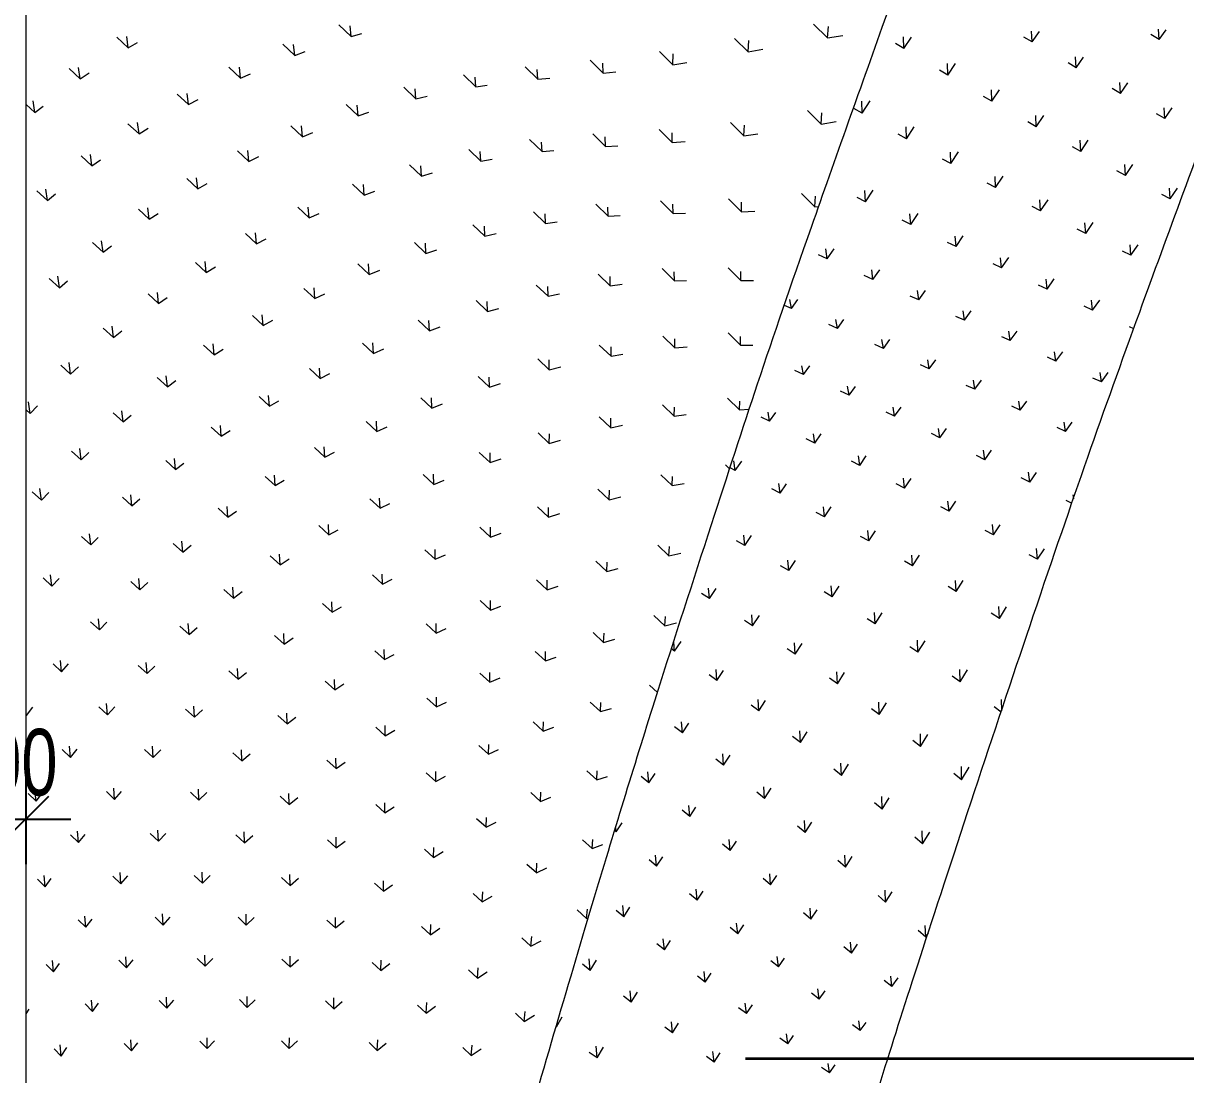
# Model space of a CAD drawing. Header units: millimetres. Extents: x 12827 to 178996, y -27589 to 73652.
# Drawn here: x 92628 to 97792, y 14937 to 19609 of the extents above; entities that cross this region are included whole.
import ezdxf

# ---------------------------------------------------------------- set-up
doc = ezdxf.new("R2010")
doc.units = ezdxf.units.MM
for name, color, linetype, lineweight in [('A-ANNO-DIMS', 211, 'Continuous', 5), ('A-DETL-WIDE', 214, 'Continuous', 35), ('A-FLOR', 192, 'Continuous', 9), ('A-FLOR-PATT', 8, 'Continuous', 9), ('A-WALL', 113, 'Continuous', 20)]:
    doc.layers.add(name, color=color, linetype=linetype, lineweight=lineweight)
doc.styles.add('Arial_2', font='arial.ttf', dxfattribs={"width": 0.7, "height": 295.05988})
doc.dimstyles.new('Linear_-_1_5mm_Arial', dxfattribs={"dimscale": 304.8, "dimtxt": 300, "dimasz": 0.656168, "dimexe": 0.656168, "dimexo": 0.0625, "dimgap": 0.328084, "dimtad": 1, "dimdec": 0, "dimzin": 0, "dimdsep": 46, "dimtxsty": 'Arial_2', "dimblk1": 'OBLIQUE', "dimblk2": 'OBLIQUE', "dimsah": 1, "dimcen": 0.09, "dimadec": 0, "dimazin": 0, "dimtfac": 1, "dimtdec": 4, "dimtix": 1, "dimtmove": 0, "dimatfit": 3, "dimfxl": 0.656168, "dimfxlon": 1, "dimtvp": 1, "dimtolj": 1, "dimtzin": 0, "dimarcsym": 2})

# ---------------------------------------------------------------- blocks, each defined once
blk = doc.blocks.new('FP_240-Copy of 1_F')
at = {"layer": 'A-FLOR-PATT'}
for p, q in [((94084.1, 19550.2), (94030, 19602.3)), ((94084.1, 19550.2), (94079.6, 19596.9)), ((96200.7, 19543.5), (96138.2, 19604.1)), ((96200.7, 19543.5), (96204.2, 19594.1)), ((93093.8, 19499.3), (93043.5, 19546.7)), ((93093.8, 19499.3), (93087.2, 19550.3)), ((93093.8, 19499.3), (93135, 19523.8)), ((94084.1, 19550.2), (94132.1, 19563.8)), ((95847.9, 19481.2), (95787.1, 19541.2)), ((95847.9, 19481.2), (95850.6, 19532)), ((96200.7, 19543.5), (96268.5, 19554.3)), ((93833.8, 19466.2), (93780.9, 19516.5)), ((93833.8, 19466.2), (93829, 19514.2)), ((93833.8, 19466.2), (93880, 19483.4)), ((95513.9, 19424.7), (95454.8, 19483.9)), ((95513.9, 19424.7), (95515, 19473.2)), ((95847.9, 19481.2), (95912.8, 19493)), ((95203.6, 19387.1), (95145.9, 19445)), ((95203.6, 19387.1), (95202.5, 19432.1)), ((95513.9, 19424.7), (95574.8, 19434)), ((92880.8, 19361.5), (92831.8, 19407.4)), ((92880.8, 19361.5), (92873.7, 19413)), ((92880.8, 19361.5), (92919.9, 19388.2)), ((93592.9, 19364.3), (93541.3, 19413.1)), ((93592.9, 19364.3), (93587.7, 19413.4)), ((93592.9, 19364.3), (93637.3, 19384.7)), ((94638, 19325.7), (94582.8, 19379.7)), ((94638, 19325.7), (94634.8, 19369.5)), ((94913.6, 19359.9), (94857.2, 19415.8)), ((94913.6, 19359.9), (94911.1, 19403.3)), ((94913.6, 19359.9), (94966.7, 19365)), ((95203.6, 19387.1), (95260, 19392.8)), ((94372.4, 19272.7), (94318.4, 19324.7)), ((94372.4, 19272.7), (94368.8, 19318)), ((94638, 19325.7), (94688.8, 19333.3)), ((92678.9, 19211.7), (92671.2, 19263.8)), ((93362.1, 19247.2), (93311.8, 19294.4)), ((93362.1, 19247.2), (93356.4, 19297.1)), ((93362.1, 19247.2), (93404.6, 19270.2)), ((94372.4, 19272.7), (94421.6, 19284.4)), ((92678.9, 19211.7), (92640.1, 19247.9)), ((92678.9, 19211.7), (92715.9, 19240.7)), ((94115.5, 19198), (94062.7, 19248.2)), ((94115.5, 19198), (94111.6, 19244.7)), ((94115.5, 19198), (94163, 19213.5)), ((96171.7, 19160.9), (96111, 19220.9)), ((96171.7, 19160.9), (96175.7, 19211.3)), ((93142, 19116.9), (93093.1, 19162.7)), ((93142, 19116.9), (93135.8, 19167.4)), ((95828.9, 19108.8), (95769.9, 19168)), ((96171.7, 19160.9), (96238.3, 19172.1)), ((93142, 19116.9), (93182.4, 19142.2)), ((93867.8, 19104.7), (93816.3, 19153.3)), ((93867.8, 19104.7), (93863.6, 19152.6)), ((93867.8, 19104.7), (93913.5, 19123.4)), ((95214.3, 19061.6), (95157.9, 19117.5)), ((95510.9, 19078.9), (95453.3, 19136.6)), ((95510.9, 19078.9), (95510.8, 19122.7)), ((95828.9, 19108.8), (95831.1, 19156.6)), ((95828.9, 19108.8), (95891.4, 19117.1)), ((94932.4, 19038.4), (94877.2, 19092.2)), ((94932.4, 19038.4), (94930, 19080.6)), ((95214.3, 19061.6), (95212.7, 19103.6)), ((95214.3, 19061.6), (95268.6, 19064.8)), ((95510.9, 19078.9), (95568.7, 19082.9)), ((92933.1, 18974.7), (92885.4, 19019.1)), ((92933.1, 18974.7), (92926.3, 19025.8)), ((93630, 18995.4), (93579.8, 19042.6)), ((93630, 18995.4), (93625.3, 19044.2)), ((93630, 18995.4), (93673.8, 19017)), ((94660.4, 18995.6), (94606.5, 19047.5)), ((94660.4, 18995.6), (94657.7, 19039.5)), ((94660.4, 18995.6), (94710.8, 19005.4)), ((94932.4, 19038.4), (94984.4, 19043.9)), ((92933.1, 18974.7), (92971.4, 19002.2)), ((94396.9, 18930.2), (94344.2, 18980.4)), ((94396.9, 18930.2), (94393.9, 18975.7)), ((93402.8, 18872.7), (93354, 18918.4)), ((93402.8, 18872.7), (93397.6, 18922.1)), ((94396.9, 18930.2), (94445.7, 18944)), ((92735.2, 18820.8), (92688.8, 18863.7)), ((92735.2, 18820.8), (92727.9, 18872.4)), ((92735.2, 18820.8), (92771.5, 18850.6)), ((93402.8, 18872.7), (93444.6, 18896.6)), ((94142.4, 18845.4), (94090.9, 18893.9)), ((94142.4, 18845.4), (94139.1, 18892.1)), ((94142.4, 18845.4), (94189.4, 18862.6)), ((96143.5, 18793.2), (96084.6, 18852.3)), ((95226.5, 18751.5), (95171.3, 18805.3)), ((95514.6, 18763.9), (95458.3, 18819.7)), ((95514.6, 18763.9), (95513.9, 18804.4)), ((95817.9, 18771.1), (95760.4, 18828.7)), ((95817.9, 18771.1), (95818.8, 18813.6)), ((96143.5, 18793.2), (96146.9, 18840.1)), ((93186.9, 18738.1), (93139.3, 18782.4)), ((93186.9, 18738.1), (93181.1, 18788.1)), ((93186.9, 18738.1), (93226.5, 18764.2)), ((93897.6, 18744), (93847.4, 18791.1)), ((93897.6, 18744), (93893.9, 18791.7)), ((93897.6, 18744), (93942.7, 18764.1)), ((94948.1, 18719), (94894.2, 18770.8)), ((94948.1, 18719), (94946.3, 18761.5)), ((95226.5, 18751.5), (95224.9, 18792.2)), ((95226.5, 18751.5), (95279.6, 18755)), ((95514.6, 18763.9), (95570.1, 18765.1)), ((95817.9, 18771.1), (95877, 18773.4)), ((96143.5, 18793.2), (96161, 18795.1)), ((94678, 18662.8), (94625.3, 18712.9)), ((94678, 18662.8), (94676, 18707.1)), ((94948.1, 18719), (94999.7, 18727)), ((92982.2, 18592.1), (92975.9, 18642.5)), ((93663.4, 18628.8), (93614.5, 18674.5)), ((93663.4, 18628.8), (93659.1, 18677.2)), ((93663.4, 18628.8), (93706.4, 18651.3)), ((94678, 18662.8), (94728, 18675)), ((92982.2, 18592.1), (92935.9, 18634.9)), ((92982.2, 18592.1), (93019.8, 18620.3)), ((94416.7, 18586.4), (94365.3, 18635)), ((94416.7, 18586.4), (94414.3, 18632.1)), ((94416.7, 18586.4), (94465, 18602.2)), ((93440.4, 18501.8), (93392.9, 18546.1)), ((93440.4, 18501.8), (93435.6, 18550.7)), ((94164.8, 18492.9), (94114.7, 18539.9)), ((94164.8, 18492.9), (94162.1, 18539.6)), ((93440.4, 18501.8), (93481.4, 18526.5)), ((94164.8, 18492.9), (94211.3, 18511.6)), ((95235.5, 18442.8), (95181.7, 18494.5)), ((95520.2, 18465.2), (95465.2, 18518.8)), ((95520.2, 18465.2), (95519.6, 18504.4)), ((95814.7, 18466.7), (95758.4, 18522.4)), ((95814.7, 18466.7), (95814.8, 18505.7)), ((92788.3, 18433.8), (92743.2, 18475.1)), ((92788.3, 18433.8), (92781.4, 18484.9)), ((92788.3, 18433.8), (92823.8, 18464.4)), ((94958.8, 18395.9), (94906.2, 18445.9)), ((94958.8, 18395.9), (94957.7, 18438.9)), ((95235.5, 18442.8), (95234.6, 18484)), ((95235.5, 18442.8), (95288.3, 18449)), ((95520.2, 18465.2), (95574.6, 18466.6)), ((95814.7, 18466.7), (95871.4, 18465.9)), ((93229, 18363.7), (93182.7, 18406.5)), ((93229, 18363.7), (93223.6, 18413.1)), ((93229, 18363.7), (93267.8, 18390.5)), ((93923.5, 18385.3), (93874.8, 18430.9)), ((93923.5, 18385.3), (93920.3, 18432.7)), ((93923.5, 18385.3), (93967.9, 18406.4)), ((94958.8, 18395.9), (95010, 18406.4)), ((94690.6, 18327.9), (94639.3, 18376.4)), ((94690.6, 18327.9), (94689.2, 18372.4)), ((94690.6, 18327.9), (94740.2, 18342.1)), ((93693.6, 18265.9), (93646.2, 18310.1)), ((93693.6, 18265.9), (93689.8, 18313.7)), ((93693.6, 18265.9), (93735.8, 18289.1)), ((94431.7, 18242.2), (94381.7, 18289.2)), ((94431.7, 18242.2), (94430, 18287.8)), ((93028.4, 18213.4), (92983.4, 18254.7)), ((93028.4, 18213.4), (93022.4, 18263.4)), ((93028.4, 18213.4), (93065.2, 18242.6)), ((94431.7, 18242.2), (94479.5, 18259.5)), ((95813.7, 18179.3), (95758.7, 18232.9)), ((93475.4, 18135.7), (93429.2, 18178.4)), ((93475.4, 18135.7), (93470.9, 18184)), ((94183.4, 18142.1), (94134.7, 18187.7)), ((94183.4, 18142.1), (94181.1, 18188.5)), ((95239.2, 18129.4), (95186.7, 18179.3)), ((95522.6, 18167.1), (95468.8, 18218.8)), ((95522.6, 18167.1), (95522.6, 18207)), ((95813.7, 18179.3), (95813.9, 18217.1)), ((95813.7, 18179.3), (95869.2, 18178.8)), ((93475.4, 18135.7), (93515.4, 18161)), ((94183.4, 18142.1), (94229.1, 18161.8)), ((95239.2, 18129.4), (95239.1, 18171.2)), ((95239.2, 18129.4), (95291.7, 18138.2)), ((95522.6, 18167.1), (95576.6, 18171.4)), ((92838.2, 18050.4), (92794.4, 18090.2)), ((92838.2, 18050.4), (92831.7, 18101)), ((92838.2, 18050.4), (92873, 18081.9)), ((93946.5, 18030.4), (93899.1, 18074.5)), ((93946.5, 18030.4), (93943.6, 18077.1)), ((94964.2, 18069.8), (94912.9, 18118.2)), ((94964.2, 18069.8), (94963.8, 18113.2)), ((94964.2, 18069.8), (95015.1, 18082.5)), ((93268.2, 17993.4), (93223.2, 18034.7)), ((93268.2, 17993.4), (93263.1, 18042.3)), ((93946.5, 18030.4), (93990, 18052.1)), ((94698.3, 17991.9), (94648.3, 18038.8)), ((94698.3, 17991.9), (94697.5, 18036.4)), ((93268.2, 17993.4), (93306.2, 18021.1)), ((94698.3, 17991.9), (94747.4, 18007.7)), ((92658.3, 17875.2), (92651.4, 17926.4)), ((93721.5, 17908.1), (93675.4, 17950.8)), ((93721.5, 17908.1), (93717.9, 17955.3)), ((93721.5, 17908.1), (93762.8, 17931.9)), ((94442.9, 17899.3), (94394.2, 17944.8)), ((94442.9, 17899.3), (94441.6, 17944.6)), ((95809.4, 17891.9), (95755.6, 17943.4)), ((95809.4, 17891.9), (95810.3, 17930.4)), ((92658.3, 17875.2), (92640.1, 17891.7)), ((92658.3, 17875.2), (92691.2, 17908.9)), ((93071.3, 17838), (93027.6, 17877.8)), ((93071.3, 17838), (93065.8, 17887.7)), ((93071.3, 17838), (93107.4, 17868.2)), ((94442.9, 17899.3), (94489.9, 17917.6)), ((95519.4, 17863.3), (95466.9, 17913.1)), ((95519.4, 17863.3), (95520.1, 17903.8)), ((95519.4, 17863.3), (95573.1, 17870.5)), ((95809.4, 17891.9), (95852.2, 17893.9)), ((93507.6, 17773.8), (93503.5, 17821.6)), ((94199, 17795.2), (94151.7, 17839.3)), ((94199, 17795.2), (94197.1, 17840.9)), ((94199, 17795.2), (94243.8, 17815.5)), ((95237.5, 17812), (95186.3, 17860.3)), ((95237.5, 17812), (95238, 17854.3)), ((95237.5, 17812), (95289.7, 17823.2)), ((93507.6, 17773.8), (93462.8, 17815)), ((93507.6, 17773.8), (93546.9, 17800)), ((94964.5, 17741.9), (94914.7, 17788.7)), ((94964.5, 17741.9), (94964.8, 17785.4)), ((92884.7, 17669.8), (92878.7, 17720.1)), ((93967.3, 17680.9), (93921.2, 17723.5)), ((93967.3, 17680.9), (93964.7, 17726.9)), ((94964.5, 17741.9), (95015, 17756.3)), ((92884.7, 17669.8), (92842.2, 17708.3)), ((92884.7, 17669.8), (92918.9, 17702.2)), ((93304.1, 17626.1), (93260.5, 17665.8)), ((93304.1, 17626.1), (93299.6, 17674.7)), ((93967.3, 17680.9), (94009.8, 17703.2)), ((94702, 17656.9), (94653.5, 17702.3)), ((94702, 17656.9), (94701.7, 17701.1)), ((94702, 17656.9), (94750.4, 17673.8)), ((93304.1, 17626.1), (93341.5, 17654.8)), ((95765.6, 17629.5), (95746.7, 17647.4)), ((93746.8, 17554.6), (93702, 17595.7)), ((93746.8, 17554.6), (93743.6, 17601.3)), ((93746.8, 17554.6), (93787.3, 17579.3)), ((94451.2, 17560.4), (94404, 17604.4)), ((94451.2, 17560.4), (94450.3, 17605)), ((94451.2, 17560.4), (94497.3, 17579.2)), ((95510.4, 17554.7), (95459.3, 17602.9)), ((95510.4, 17554.7), (95511.9, 17595.8)), ((95510.4, 17554.7), (95563.9, 17564.3)), ((92708.6, 17490.4), (92667.5, 17527.8)), ((92708.6, 17490.4), (92702.1, 17541.3)), ((92708.6, 17490.4), (92740.8, 17524.8)), ((93110.7, 17464.6), (93105.7, 17514.1)), ((95230.4, 17492.3), (95180.6, 17539.1)), ((95230.4, 17492.3), (95231.6, 17534.7)), ((93110.7, 17464.6), (93068.3, 17503.1)), ((93110.7, 17464.6), (93146.2, 17495.9)), ((93536.6, 17414.4), (93493.1, 17454.1)), ((93536.6, 17414.4), (93533, 17462)), ((94212.8, 17454.1), (94166.8, 17496.6)), ((94212.8, 17454.1), (94211, 17499)), ((94212.8, 17454.1), (94256.6, 17474.8)), ((94960.9, 17414.8), (94912.4, 17460.2)), ((94960.9, 17414.8), (94961.5, 17458)), ((95230.4, 17492.3), (95282.2, 17505.3)), ((93536.6, 17414.4), (93575.3, 17441.8)), ((94960.9, 17414.8), (95010.6, 17430.3)), ((93985.6, 17335.8), (93940.9, 17376.8)), ((93985.6, 17335.8), (93983.4, 17381.4)), ((93985.6, 17335.8), (94027.4, 17359)), ((94703.1, 17326), (94655.9, 17369.9)), ((94703.1, 17326), (94703.1, 17369.5)), ((92927.5, 17291), (92886.5, 17328.4)), ((92927.5, 17291), (92922.1, 17341.2)), ((92927.5, 17291), (92961.1, 17324.4)), ((93336.4, 17259.8), (93332.3, 17308.4)), ((94703.1, 17326), (94750.5, 17343.4)), ((93336.4, 17259.8), (93294.1, 17298.2)), ((93336.4, 17259.8), (93373.2, 17289.9)), ((93768.8, 17203.1), (93766.1, 17249.7)), ((94457.9, 17227.6), (94412, 17270)), ((94457.9, 17227.6), (94457.1, 17271.4)), ((95496, 17243), (95446.2, 17289.7)), ((95496, 17243), (95498.2, 17284.4)), ((95496, 17243), (95549.1, 17254.6)), ((93768.8, 17203.1), (93725.3, 17242.7)), ((93768.8, 17203.1), (93808.7, 17229.2)), ((94457.9, 17227.6), (94503, 17246.9)), ((95219.4, 17173.1), (95170.9, 17218.4)), ((95219.4, 17173.1), (95221, 17215.2)), ((92755.3, 17107.8), (92715.6, 17144.3)), ((92755.3, 17107.8), (92749.3, 17158.4)), ((94224.2, 17117.3), (94179.5, 17158.2)), ((94224.2, 17117.3), (94222.8, 17161.8)), ((95219.4, 17173.1), (95270.4, 17187.2)), ((92755.3, 17107.8), (92786.7, 17142.8)), ((93146.2, 17092), (93105.2, 17129.3)), ((93146.2, 17092), (93141.7, 17141.4)), ((93146.2, 17092), (93181, 17124.3)), ((93561.7, 17055.3), (93519.5, 17093.6)), ((93561.7, 17055.3), (93558.7, 17103)), ((94224.2, 17117.3), (94267.2, 17139)), ((94954.7, 17091.9), (94907.6, 17135.8)), ((94954.7, 17091.9), (94955.6, 17134.3)), ((94954.7, 17091.9), (95003.4, 17107.8)), ((93561.7, 17055.3), (93599.8, 17084.2)), ((94702.7, 17001.5), (94656.9, 17043.9)), ((94702.7, 17001.5), (94702.9, 17044.2)), ((94000.7, 16992.2), (93957.2, 17031.7)), ((94000.7, 16992.2), (93998.9, 17037.8)), ((94000.7, 16992.2), (94041.9, 17016.9)), ((94702.7, 17001.5), (94749.1, 17019.3)), ((92966.7, 16913.6), (92927.1, 16950)), ((92966.7, 16913.6), (92961.7, 16963.6)), ((92966.7, 16913.6), (92999.5, 16947.7)), ((93364.5, 16893.1), (93361, 16941.8)), ((94462.4, 16899.2), (94417.7, 16940)), ((94462.4, 16899.2), (94462, 16942.6)), ((95477.5, 16931.7), (95429.2, 16977)), ((95477.5, 16931.7), (95480.2, 16972.8)), ((95477.5, 16931.7), (95529.9, 16944.4)), ((93364.5, 16893.1), (93323.6, 16930.4)), ((93364.5, 16893.1), (93400.7, 16924.5)), ((93786.8, 16851), (93744.6, 16889.3)), ((93786.8, 16851), (93784.7, 16897.9)), ((94462.4, 16899.2), (94506.6, 16919.4)), ((95205.9, 16858.2), (95158.8, 16902)), ((95205.9, 16858.2), (95207.8, 16899.6)), ((93786.8, 16851), (93826.2, 16878.7)), ((95205.9, 16858.2), (95255.9, 16872.7)), ((94232.2, 16781.6), (94188.9, 16821.1)), ((94232.2, 16781.6), (94231.4, 16826.2)), ((94232.2, 16781.6), (94274.7, 16804.9)), ((94947.3, 16775.8), (94901.4, 16818.1)), ((94947.3, 16775.8), (94948.3, 16817.4)), ((94947.3, 16775.8), (94994.8, 16792.1)), ((92798.4, 16727), (92760.2, 16762.6)), ((92798.4, 16727), (92792.9, 16777.4)), ((92798.4, 16727), (92829.1, 16762.5)), ((93177.7, 16719.5), (93138.1, 16755.9)), ((93177.7, 16719.5), (93173.7, 16768.9)), ((93177.7, 16719.5), (93211.9, 16752.8)), ((93582.4, 16694.5), (93541.6, 16731.8)), ((93582.4, 16694.5), (93579.9, 16742.5)), ((93582.4, 16694.5), (93620, 16724.9)), ((94011.5, 16647.1), (93969.4, 16685.3)), ((94011.5, 16647.1), (94010.3, 16693)), ((94700.3, 16681.4), (94655.7, 16722.2)), ((94700.3, 16681.4), (94700.8, 16723.8)), ((94700.3, 16681.4), (94745.8, 16700.2)), ((94011.5, 16647.1), (94052.2, 16673.6)), ((95444.8, 16636.1), (95409.8, 16668.6)), ((93002, 16536.9), (92997.5, 16586.8)), ((94463.5, 16571.4), (94420.1, 16610.7)), ((94463.5, 16571.4), (94463.6, 16614.9)), ((94463.5, 16571.4), (94507.2, 16593.3)), ((95191.5, 16550.5), (95145.7, 16592.7)), ((95191.5, 16550.5), (95193.5, 16591)), ((92641.7, 16534), (92640.2, 16547.2)), ((92641.7, 16534), (92640.2, 16535.5)), ((92641.7, 16534), (92670.2, 16570.6)), ((93002, 16536.9), (92963.8, 16572.6)), ((93002, 16536.9), (93034.1, 16571.8)), ((93388.3, 16525.7), (93348.9, 16562)), ((93388.3, 16525.7), (93385.4, 16574.4)), ((93388.3, 16525.7), (93423.9, 16558.1)), ((93800, 16496.2), (93759.2, 16533.4)), ((93800, 16496.2), (93798.5, 16543.4)), ((93800, 16496.2), (93838.9, 16525.6)), ((95191.5, 16550.5), (95240.3, 16565.2)), ((94235.8, 16443.4), (94193.8, 16481.6)), ((94235.8, 16443.4), (94235.7, 16488.5)), ((94937.9, 16464), (94893.3, 16504.8)), ((94937.9, 16464), (94939.3, 16505.3)), ((94937.9, 16464), (94984.6, 16481.4)), ((94235.8, 16443.4), (94277.9, 16468.8)), ((92837.8, 16347.4), (92801.1, 16382.4)), ((92837.8, 16347.4), (92832.8, 16397.7)), ((92837.8, 16347.4), (92867.7, 16383.4)), ((93205.2, 16347.1), (93167.1, 16382.7)), ((93205.2, 16347.1), (93201.8, 16396.5)), ((93205.2, 16347.1), (93238.7, 16381.2)), ((93598.7, 16332), (93596.8, 16380.2)), ((94694.4, 16361.4), (94651.1, 16400.8)), ((94694.4, 16361.4), (94695.4, 16404)), ((94694.4, 16361.4), (94739.3, 16382)), ((93598.7, 16332), (93559.2, 16368.3)), ((93598.7, 16332), (93635.6, 16363.7)), ((94017.3, 16298.1), (93976.6, 16335.2)), ((94017.3, 16298.1), (94016.8, 16344.6)), ((94017.3, 16298.1), (94057.5, 16326.5)), ((94459.9, 16240.1), (94417.9, 16278.2)), ((94459.9, 16240.1), (94460.7, 16284.3)), ((95175.1, 16247), (95130.7, 16287.7)), ((95175.1, 16247), (95177.5, 16287.2)), ((94459.9, 16240.1), (94503.2, 16264.3)), ((95175.1, 16247), (95223.1, 16262.9)), ((92685.4, 16152.5), (92650.1, 16186.9)), ((92685.4, 16152.5), (92679.8, 16203)), ((92685.4, 16152.5), (92713.1, 16189.4)), ((93033.5, 16160.9), (92996.9, 16195.9)), ((93033.5, 16160.9), (93029.6, 16210.8)), ((93033.5, 16160.9), (93064.8, 16196.3)), ((93408.1, 16157.4), (93370.1, 16192.9)), ((93408.1, 16157.4), (93405.7, 16206.3)), ((93408.1, 16157.4), (93443, 16190.8)), ((93808.6, 16138.6), (93769.3, 16174.9)), ((93808.6, 16138.6), (93807.7, 16186.2)), ((93808.6, 16138.6), (93846.9, 16169.4)), ((94925, 16151.9), (94881.8, 16191.1)), ((94925, 16151.9), (94926.9, 16193.5)), ((94925, 16151.9), (94971.2, 16171.1)), ((94234.2, 16100.3), (94193.6, 16137.3)), ((94234.2, 16100.3), (94234.7, 16146)), ((94234.2, 16100.3), (94275.8, 16127.7)), ((94683.6, 16037), (94641.7, 16075.1)), ((94683.6, 16037), (94685.4, 16080.4)), ((94683.6, 16037), (94728.2, 16060.1)), ((92873.6, 15969), (92869, 16019.1)), ((93228.9, 15974.6), (93192.3, 16009.5)), ((93228.9, 15974.6), (93226, 16024)), ((93228.9, 15974.6), (93261.6, 16009.4)), ((93610.6, 15967.9), (93609.3, 16016.2)), ((92873.6, 15969), (92838.3, 16003.4)), ((92873.6, 15969), (92902.7, 16005.4)), ((93610.6, 15967.9), (93572.7, 16003.4)), ((93610.6, 15967.9), (93646.9, 16000.6)), ((94018.2, 15945.4), (93979, 15981.6)), ((94018.2, 15945.4), (94018.4, 15992.3)), ((94018.2, 15945.4), (94057.9, 15975.4)), ((95155.3, 15942.6), (95112.1, 15981.8)), ((95155.3, 15942.6), (95158.2, 15983.2)), ((95155.3, 15942.6), (95202.7, 15960.6)), ((94450.8, 15902.7), (94410.2, 15939.7)), ((94450.8, 15902.7), (94452.3, 15947.7)), ((94450.8, 15902.7), (94493.7, 15929.2)), ((94907, 15834.2), (94865.1, 15872.2)), ((94907, 15834.2), (94909.7, 15876.8)), ((94907, 15834.2), (94952.9, 15856.2)), ((92725.5, 15772.5), (92691.6, 15806.2)), ((92725.5, 15772.5), (92720.3, 15822.7)), ((92725.5, 15772.5), (92752.3, 15809.7)), ((93061.4, 15785.7), (93026.2, 15820.1)), ((93061.4, 15785.7), (93057.9, 15835.4)), ((93061.4, 15785.7), (93091.9, 15821.5)), ((93423.9, 15788.4), (93387.4, 15823.3)), ((93423.9, 15788.4), (93422, 15837.4)), ((93423.9, 15788.4), (93458, 15822.6)), ((93812.8, 15778.5), (93774.9, 15814)), ((93812.8, 15778.5), (93812.5, 15826.4)), ((93812.8, 15778.5), (93850.5, 15810.6)), ((94227.5, 15752.3), (94188.3, 15788.5)), ((94227.5, 15752.3), (94228.7, 15798.7)), ((94227.5, 15752.3), (94268.6, 15781.6)), ((94667, 15705.3), (94626.5, 15742.3)), ((94667, 15705.3), (94669.5, 15749.7)), ((94667, 15705.3), (94711.3, 15730.9)), ((93248.9, 15602.6), (93246.4, 15651.8)), ((93618.5, 15602.4), (93617.7, 15650.9)), ((95130, 15631.7), (95088.2, 15669.7)), ((95130, 15631.7), (95133.7, 15673.5)), ((92905.9, 15592.4), (92872.1, 15626.2)), ((92905.9, 15592.4), (92901.8, 15642.2)), ((92905.9, 15592.4), (92934.2, 15629)), ((93248.9, 15602.6), (93213.8, 15636.9)), ((93248.9, 15602.6), (93280.8, 15637.8)), ((93618.5, 15602.4), (93582.1, 15637.3)), ((93618.5, 15602.4), (93654.1, 15636)), ((94014.6, 15589.4), (93976.8, 15624.8)), ((94014.6, 15589.4), (94015.3, 15636.7)), ((94014.6, 15589.4), (94053.7, 15620.8)), ((94436.4, 15559.5), (94397.3, 15595.7)), ((94436.4, 15559.5), (94438.6, 15605.3)), ((95130, 15631.7), (95138, 15635.3)), ((94436.4, 15559.5), (94478.9, 15588)), ((94882.9, 15508.2), (94842.5, 15545.1)), ((94882.9, 15508.2), (94886.4, 15551.9)), ((94882.9, 15508.2), (94928.6, 15532.8)), ((92762.2, 15394.7), (92757.5, 15444.6)), ((93086, 15412.6), (93052.3, 15446.3)), ((93086, 15412.6), (93082.9, 15461.9)), ((93086, 15412.6), (93115.6, 15448.5)), ((93436, 15419.6), (93401, 15453.9)), ((93436, 15419.6), (93434.6, 15468.4)), ((93436, 15419.6), (93469.3, 15454.2)), ((93812.8, 15416.5), (93776.4, 15451.4)), ((93812.8, 15416.5), (93813, 15464.6)), ((93812.8, 15416.5), (93849.8, 15449.6)), ((94216.1, 15400.4), (94217.8, 15447.2)), ((92762.2, 15394.7), (92729.7, 15427.6)), ((92762.2, 15394.7), (92788.3, 15432.2)), ((94216.1, 15400.4), (94178.3, 15435.8)), ((94216.1, 15400.4), (94256.6, 15431.1)), ((94645, 15366.9), (94605.9, 15403)), ((94645, 15366.9), (94648.2, 15412.1)), ((94645, 15366.9), (94688.8, 15394.6)), ((92935.3, 15219.1), (92902.9, 15252)), ((92935.3, 15219.1), (92931.6, 15268.3)), ((92935.3, 15219.1), (92962.7, 15255.7)), ((93265.8, 15232.9), (93232.1, 15266.6)), ((93265.8, 15232.9), (93263.7, 15281.7)), ((93265.8, 15232.9), (93296.8, 15268.1)), ((93622.8, 15236.7), (93587.8, 15271)), ((93622.8, 15236.7), (93622.4, 15285.1)), ((93622.8, 15236.7), (93657.5, 15270.8)), ((94006.7, 15230.8), (93970.4, 15265.6)), ((94006.7, 15230.8), (94008, 15278.4)), ((94006.7, 15230.8), (94045.1, 15263.3)), ((94417.2, 15211.5), (94379.5, 15246.9)), ((94417.2, 15211.5), (94420, 15257.9)), ((94417.2, 15211.5), (94459.1, 15241.6)), ((92640.2, 15207.7), (92653.6, 15229.3)), ((94853.2, 15174.5), (94814.2, 15210.5)), ((94853.2, 15174.5), (94857.4, 15219.1)), ((94853.2, 15174.5), (94898.4, 15201.4)), ((93108.1, 15043.7), (93105.3, 15092.3)), ((93108.1, 15043.7), (93136.7, 15079.4)), ((93445.3, 15053.5), (93411.6, 15087.1)), ((93445.3, 15053.5), (93444.2, 15101.7)), ((93445.3, 15053.5), (93477.6, 15088)), ((93809.2, 15054), (93774.3, 15088.2)), ((93809.2, 15054), (93809.9, 15102)), ((93809.2, 15054), (93845.3, 15087.5)), ((94200.3, 15045.2), (94164.1, 15080)), ((94200.3, 15045.2), (94202.6, 15092.4)), ((92796.1, 15020.5), (92764.8, 15052.3)), ((92796.1, 15020.5), (92791.7, 15069.8)), ((92796.1, 15020.5), (92821.3, 15058.3)), ((93108.1, 15043.7), (93075.7, 15076.6)), ((94200.3, 15045.2), (94240.1, 15077.1)), ((94617.9, 15022.9), (94580.3, 15058.2)), ((94617.9, 15022.9), (94621.8, 15068.8)), ((94617.9, 15022.9), (94661.2, 15052.3))]:
    blk.add_line(p, q, dxfattribs=at)
blk = doc.blocks.new('FP_254-Copy of 1_F')
at = {"layer": 'A-FLOR-PATT'}
for p, q in [((97109.2, 19525.8), (97106.2, 19574.2)), ((97109.2, 19525.8), (97141.7, 19572.5)), ((97673.9, 19537.2), (97670.1, 19582.3)), ((97673.9, 19537.2), (97705.4, 19579.8)), ((96539.5, 19496), (96537.7, 19548.5)), ((96539.5, 19496), (96573.5, 19547.7)), ((97109.2, 19525.8), (97072.4, 19547.5)), ((97673.9, 19537.2), (97637, 19558.4)), ((96539.5, 19496), (96502.9, 19518.4)), ((96734.8, 19377.9), (96733, 19430)), ((96734.8, 19377.9), (96768.8, 19429.4)), ((97305.5, 19410.8), (97268.7, 19432.3)), ((97305.5, 19410.8), (97302.6, 19459.2)), ((97305.5, 19410.8), (97338.2, 19457.6)), ((96734.8, 19377.9), (96698.2, 19399.9)), ((96930.8, 19262.2), (96928.8, 19313.6)), ((96930.8, 19262.2), (96964.7, 19313.2)), ((97502.1, 19297.5), (97465.2, 19318.6)), ((97502.1, 19297.5), (97499.2, 19345.5)), ((97502.1, 19297.5), (97534.9, 19344.1)), ((96354.6, 19209.1), (96353.4, 19263.2)), ((96354.6, 19209.1), (96389.5, 19263.8)), ((96930.8, 19262.2), (96894, 19283.7)), ((96354.6, 19209.1), (96317.9, 19230.8)), ((97699.3, 19186.4), (97696.3, 19233.8)), ((97699.3, 19186.4), (97732, 19232.6)), ((97127.5, 19149.3), (97090.5, 19170.3)), ((97127.5, 19149.3), (97125.2, 19199.7)), ((97127.5, 19149.3), (97161.2, 19199.5)), ((97699.3, 19186.4), (97662.3, 19207.1)), ((96551.2, 19095.4), (96514.3, 19116.5)), ((96551.2, 19095.4), (96549.5, 19148.2)), ((96551.2, 19095.4), (96585.7, 19148.9)), ((97325, 19039.6), (97287.9, 19059.9)), ((97325, 19039.6), (97322.4, 19088.9)), ((97325, 19039.6), (97358.4, 19088.8)), ((96748.8, 18985.4), (96711.6, 19005.7)), ((96748.8, 18985.4), (96746.7, 19036.7)), ((96748.8, 18985.4), (96782.9, 19037.4)), ((97523.4, 18933), (97486.1, 18952.7)), ((97523.4, 18933), (97520.5, 18981.1)), ((97523.4, 18933), (97556.5, 18981.2)), ((96947.3, 18878.8), (96944.8, 18928.7)), ((96947.3, 18878.8), (96981, 18929.5)), ((96369.6, 18815.7), (96366.8, 18865.6)), ((96369.6, 18815.7), (96403.1, 18866.8)), ((96947.3, 18878.8), (96910, 18898.5)), ((97722.7, 18829.5), (97685.2, 18848.7)), ((97722.7, 18829.5), (97719.4, 18876.5)), ((97722.7, 18829.5), (97755.5, 18876.7)), ((96369.6, 18815.7), (96332.2, 18835)), ((97146.8, 18775.7), (97143.9, 18824.1)), ((97146.8, 18775.7), (97180.1, 18824.9)), ((96570.1, 18714.7), (96566.7, 18762.8)), ((96570.1, 18714.7), (96603, 18764)), ((97146.8, 18775.7), (97109.4, 18794.8)), ((96570.1, 18714.7), (96532.4, 18733.4)), ((97347.2, 18675.5), (97309.6, 18694.1)), ((97347.2, 18675.5), (97343.8, 18722.6)), ((97347.2, 18675.5), (97380, 18723.5)), ((96771.4, 18616.9), (96767.5, 18663.4)), ((96771.4, 18616.9), (96803.7, 18664.5)), ((96198.5, 18562.2), (96193.5, 18606.1)), ((96198.5, 18562.2), (96229.5, 18606.9)), ((96771.4, 18616.9), (96733.6, 18635)), ((97548.2, 18577.9), (97510.5, 18596)), ((97548.2, 18577.9), (97544.5, 18623.9)), ((97548.2, 18577.9), (97580.7, 18624.8)), ((96198.5, 18562.2), (96160.4, 18579.6)), ((96973.4, 18521.6), (96935.5, 18539.3)), ((96973.4, 18521.6), (96969.1, 18566.7)), ((96973.4, 18521.6), (97005.3, 18567.7)), ((96401.9, 18470.5), (96363.8, 18487.6)), ((96401.9, 18470.5), (96396.6, 18513.3)), ((96401.9, 18470.5), (96432.5, 18513.9)), ((97175.7, 18427.8), (97137.7, 18445.3)), ((97175.7, 18427.8), (97171.2, 18472.1)), ((97175.7, 18427.8), (97207.3, 18472.9)), ((96605.5, 18379.8), (96567.3, 18396.8)), ((96605.5, 18379.8), (96599.9, 18421.8)), ((96605.5, 18379.8), (96635.8, 18422.3)), ((96040.2, 18341.4), (96008.8, 18354.9)), ((96040.2, 18341.4), (96033.5, 18381)), ((96040.2, 18341.4), (96069.1, 18380.9)), ((97378.1, 18334.9), (97340.2, 18352.3)), ((97378.1, 18334.9), (97373.4, 18378.6)), ((97378.1, 18334.9), (97409.5, 18379.3)), ((96244.7, 18253.3), (96238, 18292.7)), ((96244.7, 18253.3), (96273.5, 18292.6)), ((96809, 18289.5), (96770.8, 18306.4)), ((96809, 18289.5), (96803.3, 18331)), ((96809, 18289.5), (96839.1, 18331.4)), ((96244.7, 18253.3), (96206.4, 18269.8)), ((97012.2, 18198.9), (97006.5, 18240.3)), ((97012.2, 18198.9), (97042.3, 18240.5)), ((97561.8, 18250.9), (97542.5, 18259.8)), ((96448.6, 18164.3), (96410.4, 18181.1)), ((96448.6, 18164.3), (96442, 18203.9)), ((96448.6, 18164.3), (96477.6, 18203.7)), ((97012.2, 18198.9), (96974.1, 18215.9)), ((97214.9, 18107.7), (97209.4, 18149.2)), ((97214.9, 18107.7), (97245.1, 18149.3)), ((96093.5, 18048.6), (96086.4, 18087.5)), ((96093.5, 18048.6), (96121.6, 18086.7)), ((96652, 18074.2), (96613.9, 18091.2)), ((96652, 18074.2), (96645.6, 18114.2)), ((96652, 18074.2), (96681, 18113.8)), ((97214.9, 18107.7), (97177, 18124.8)), ((96093.5, 18048.6), (96055.4, 18065.5)), ((96854.6, 17982.7), (96848.5, 18023.2)), ((96854.6, 17982.7), (96883.9, 18022.7)), ((97417.1, 18015.4), (97379.3, 18032.8)), ((97417.1, 18015.4), (97411.7, 18057.2)), ((97417.1, 18015.4), (97447.4, 18057.3)), ((96296.3, 17956.8), (96258.4, 17974.2)), ((96296.3, 17956.8), (96289.6, 17996.6)), ((96296.3, 17956.8), (96324.8, 17995.8)), ((96854.6, 17982.7), (96816.7, 17999.9)), ((97056.5, 17889.5), (97050.6, 17930.6)), ((97056.5, 17889.5), (97086, 17930.2)), ((95943, 17840.4), (95936.4, 17881.2)), ((95943, 17840.4), (95971.4, 17880.2)), ((96498.2, 17863.1), (96460.4, 17880.8)), ((96498.2, 17863.1), (96491.8, 17903.8)), ((96498.2, 17863.1), (96527, 17903)), ((97056.5, 17889.5), (97018.7, 17907.1)), ((95943, 17840.4), (95905.3, 17858.3)), ((97257.5, 17794.6), (97252, 17836.4)), ((97257.5, 17794.6), (97287.3, 17835.9)), ((96143.8, 17743.6), (96137.5, 17785.2)), ((96143.8, 17743.6), (96172.6, 17784.3)), ((96699.2, 17767.5), (96661.6, 17785.6)), ((96699.2, 17767.5), (96693.2, 17809.1)), ((96699.2, 17767.5), (96728.4, 17808.3)), ((97257.5, 17794.6), (97219.9, 17812.5)), ((96143.8, 17743.6), (96106.3, 17761.9)), ((96899.3, 17670), (96893.7, 17712.5)), ((95790.9, 17622.5), (95784.7, 17665.1)), ((95790.9, 17622.5), (95819.6, 17664)), ((96343.7, 17644.8), (96306.3, 17663.5)), ((96343.7, 17644.8), (96337.8, 17687.5)), ((96343.7, 17644.8), (96372.8, 17686.5)), ((96899.3, 17670), (96861.9, 17688.4)), ((96899.3, 17670), (96928.9, 17711.7)), ((95790.9, 17622.5), (95768.3, 17633.9)), ((97098.6, 17570.7), (97093.3, 17614.1)), ((97098.6, 17570.7), (97128.5, 17613.3)), ((95989.6, 17520.5), (95983.8, 17564.2)), ((95989.6, 17520.5), (96018.7, 17563.1)), ((96542.7, 17544.1), (96505.5, 17563.2)), ((96542.7, 17544.1), (96537.2, 17587.7)), ((96542.7, 17544.1), (96572.2, 17586.8)), ((97098.6, 17570.7), (97061.3, 17589.5)), ((95989.6, 17520.5), (95952.4, 17539.8)), ((97294, 17496), (97292, 17513.8)), ((96187.2, 17416.1), (96181.9, 17461)), ((96187.2, 17416.1), (96216.7, 17459.8)), ((96740.6, 17441.2), (96703.6, 17460.7)), ((96740.6, 17441.2), (96735.6, 17485.9)), ((96740.6, 17441.2), (96770.6, 17485.1)), ((97286.6, 17474.7), (97259.8, 17488.6)), ((96187.2, 17416.1), (96150.2, 17435.9)), ((96383.6, 17308.9), (96378.8, 17355.1)), ((96383.6, 17308.9), (96413.6, 17354)), ((96937.4, 17335.8), (96900.6, 17355.7)), ((96937.4, 17335.8), (96932.9, 17381.8)), ((96937.4, 17335.8), (96967.9, 17380.9)), ((95833.4, 17288.9), (95796.8, 17309.4)), ((95833.4, 17288.9), (95828.2, 17334.4)), ((95833.4, 17288.9), (95862.8, 17332.8)), ((96383.6, 17308.9), (96346.8, 17329.3)), ((97133, 17227.4), (97096.5, 17247.9)), ((97133, 17227.4), (97129.1, 17274.9)), ((97133, 17227.4), (97164.1, 17274.1)), ((96028.1, 17177), (95991.7, 17198.3)), ((96028.1, 17177), (96023.5, 17224.1)), ((96028.1, 17177), (96058.1, 17222.5)), ((96578.6, 17198.4), (96542.1, 17219.4)), ((96578.6, 17198.4), (96574.5, 17246.2)), ((96578.6, 17198.4), (96609.3, 17245.1)), ((95676.4, 17052.8), (95671.7, 17099.6)), ((95676.4, 17052.8), (95705.8, 17097)), ((96221.1, 17060.9), (96217.3, 17109.9)), ((96221.1, 17060.9), (96251.8, 17108.3)), ((96772.1, 17084), (96735.9, 17105.8)), ((96772.1, 17084), (96768.7, 17133.7)), ((96772.1, 17084), (96803.5, 17132.7)), ((95676.4, 17052.8), (95640.4, 17074.9)), ((96221.1, 17060.9), (96185.1, 17083)), ((96412.4, 16940.1), (96409.3, 16991.2)), ((96412.4, 16940.1), (96443.8, 16989.5)), ((96963.8, 16965), (96961.2, 17017)), ((96963.8, 16965), (96996, 17016)), ((95867.8, 16931.7), (95832, 16954.8)), ((95867.8, 16931.7), (95863.7, 16980.4)), ((95867.8, 16931.7), (95897.8, 16977.7)), ((96412.4, 16940.1), (96376.7, 16963.1)), ((96963.8, 16965), (96928, 16987.7)), ((95521.4, 16819.6), (95517.4, 16859.4)), ((95521.4, 16819.6), (95550.2, 16862.8)), ((96057.2, 16805.6), (96053.8, 16856.3)), ((96057.2, 16805.6), (96087.9, 16853.5)), ((96601.8, 16814.2), (96566.4, 16838.2)), ((96601.8, 16814.2), (96599.5, 16867.5)), ((96601.8, 16814.2), (96633.9, 16865.7)), ((95521.4, 16819.6), (95507.6, 16828.9)), ((96057.2, 16805.6), (96021.8, 16829.6)), ((95709.4, 16689.1), (95705.3, 16738.3)), ((95709.4, 16689.1), (95738.8, 16734)), ((96789.2, 16682.9), (96787.7, 16738.5)), ((96789.2, 16682.9), (96822.1, 16736.7)), ((95709.4, 16689.1), (95674.3, 16714)), ((96244.7, 16674.2), (96209.7, 16699.3)), ((96244.7, 16674.2), (96242.1, 16727)), ((96244.7, 16674.2), (96276.1, 16724.1)), ((96789.2, 16682.9), (96754.2, 16707.9)), ((95895.5, 16553.5), (95860.7, 16579.3)), ((95895.5, 16553.5), (95892, 16604.5)), ((95895.5, 16553.5), (95925.5, 16600.1)), ((96430.3, 16537.5), (96428.4, 16592.3)), ((96430.3, 16537.5), (96462.3, 16589.3)), ((96974.5, 16553.8), (96973.9, 16603.9)), ((96430.3, 16537.5), (96395.7, 16563.6)), ((96972.5, 16547.6), (96940, 16572.1)), ((95555.7, 16456.4), (95521.1, 16482.8)), ((95555.7, 16456.4), (95551.2, 16505.1)), ((95555.7, 16456.4), (95584, 16499.1)), ((96079.7, 16412.9), (96045.3, 16439.6)), ((96079.7, 16412.9), (96077, 16465.7)), ((96079.7, 16412.9), (96110.3, 16461)), ((96614, 16395.5), (96579.7, 16422.5)), ((96614, 16395.5), (96612.8, 16452.3)), ((96614, 16395.5), (96646.6, 16449.1)), ((95738.9, 16312.8), (95704.7, 16340.1)), ((95738.9, 16312.8), (95735.1, 16363.1)), ((95738.9, 16312.8), (95767.8, 16356.9)), ((96262.2, 16267.4), (96260, 16321.9)), ((95407.1, 16234.4), (95402.4, 16283)), ((95407.1, 16234.4), (95434.7, 16275.5)), ((96262.2, 16267.4), (96228.1, 16295)), ((96262.2, 16267.4), (96293.3, 16317)), ((96795.7, 16248.3), (96761.8, 16276.3)), ((96795.7, 16248.3), (96795.2, 16307)), ((96795.7, 16248.3), (96829, 16303.6)), ((95407.1, 16234.4), (95373, 16262.2)), ((95920.6, 16165), (95917.3, 16216.7)), ((95920.6, 16165), (95886.7, 16193)), ((95920.6, 16165), (95949.9, 16210.3)), ((96443, 16117.5), (96441.4, 16173.4)), ((96443, 16117.5), (96474.6, 16168.3)), ((95588.1, 16084.7), (95554.3, 16113)), ((95588.1, 16084.7), (95583.9, 16134.3)), ((95588.1, 16084.7), (95616, 16126.7)), ((96443, 16117.5), (96409.3, 16145.9)), ((96100.9, 16013.8), (96098, 16066.4)), ((96100.9, 16013.8), (96130.6, 16059.8)), ((95261.4, 16015.9), (95255.5, 16020.9)), ((95261.4, 16015.9), (95259.7, 16034.5)), ((95261.4, 16015.9), (95288.7, 16057.1)), ((96100.9, 16013.8), (96067.2, 16042.4)), ((96622.3, 15963.6), (96621.1, 16020.6)), ((96622.3, 15963.6), (96654.2, 16015.3)), ((95768.2, 15933), (95734.5, 15961.6)), ((95768.2, 15933), (95764.2, 15983.1)), ((95768.2, 15933), (95796.3, 15975.4)), ((96622.3, 15963.6), (96588.8, 15992.7)), ((95441.3, 15864), (95436.8, 15913.3)), ((95441.3, 15864), (95468.7, 15905.2)), ((96280.1, 15859.8), (96277.4, 15913.1)), ((96280.1, 15859.8), (96309.9, 15906.3)), ((95441.3, 15864), (95407.6, 15892.4)), ((96280.1, 15859.8), (96246.5, 15888.9)), ((95947.7, 15780.5), (95914.1, 15809.1)), ((95947.7, 15780.5), (95943.8, 15830.5)), ((95947.7, 15780.5), (95975.8, 15822.7)), ((95621.2, 15712.8), (95616.7, 15761.7)), ((95621.2, 15712.8), (95648.5, 15753.7)), ((96458.4, 15704.3), (96455.9, 15757.6)), ((96458.4, 15704.3), (96488.3, 15750.5)), ((95621.2, 15712.8), (95587.5, 15741)), ((96458.4, 15704.3), (96425, 15733.6)), ((95295, 15639.5), (95261.2, 15667.5)), ((95295, 15639.5), (95290.6, 15689.8)), ((95295, 15639.5), (95322.6, 15682.4)), ((96127, 15628.3), (96093.4, 15656.8)), ((96127, 15628.3), (96123, 15677.7)), ((96127, 15628.3), (96155, 15669.8)), ((95801.3, 15563.3), (95796.6, 15611.4)), ((95801.3, 15563.3), (95828.4, 15603.4)), ((96636.4, 15548.4), (96633.7, 15601.1)), ((95801.3, 15563.3), (95767.5, 15591.2)), ((96636.4, 15548.4), (96603, 15577.6)), ((96636.4, 15548.4), (96649.4, 15568.3)), ((95475.6, 15491.9), (95441.7, 15519.3)), ((95475.6, 15491.9), (95471, 15541.2)), ((95475.6, 15491.9), (95503, 15534)), ((96306.5, 15477.5), (96272.8, 15505.6)), ((96306.5, 15477.5), (96302.3, 15525.9)), ((96306.5, 15477.5), (96334.2, 15517.8)), ((95145.7, 15401), (95141.7, 15452.8)), ((95145.7, 15401), (95174, 15447)), ((95982, 15416.5), (95948, 15443.8)), ((95982, 15416.5), (95977, 15463.4)), ((95982, 15416.5), (96008.8, 15455.4)), ((95145.7, 15401), (95111.7, 15428)), ((95657.2, 15348.2), (95652.2, 15396)), ((95657.2, 15348.2), (95684.2, 15389)), ((95657.2, 15348.2), (95623, 15374.8)), ((96486.5, 15329.1), (96452.7, 15356.7)), ((96486.5, 15329.1), (96481.8, 15376)), ((96486.5, 15329.1), (96513.7, 15367.8)), ((95328.1, 15260.1), (95293.8, 15286.1)), ((95328.1, 15260.1), (95323.6, 15310.2)), ((95328.1, 15260.1), (95356, 15304.7)), ((96163.4, 15273.2), (96129.3, 15299.7)), ((96163.4, 15273.2), (96158, 15318.5)), ((96163.4, 15273.2), (96189.9, 15310.6)), ((95839.8, 15208.9), (95805.5, 15234.7)), ((95839.8, 15208.9), (95834.4, 15255)), ((95839.8, 15208.9), (95866.5, 15248.1)), ((94995.8, 15150.9), (95021.5, 15194.4)), ((95511.8, 15124.3), (95477.2, 15149.3)), ((95511.8, 15124.3), (95506.8, 15172.6)), ((95511.8, 15124.3), (95539.2, 15167.3)), ((96346, 15134.1), (96311.7, 15159.8)), ((96346, 15134.1), (96340.1, 15177.6)), ((96346, 15134.1), (96371.9, 15169.7)), ((96023.8, 15074.6), (95989.2, 15099.4)), ((96023.8, 15074.6), (96017.9, 15118.8)), ((96023.8, 15074.6), (96050, 15112)), ((95177.1, 15012.4), (95142.3, 15036.9)), ((95177.1, 15012.4), (95172.8, 15063.7)), ((95177.1, 15012.4), (95205.7, 15060.2)), ((95696.9, 14993.8), (95691.4, 15040.2)), ((95696.9, 14993.8), (95723.9, 15035.1)), ((95696.9, 14993.8), (95662.1, 15017.8)), ((96209.3, 14945.6), (96202.7, 14987.7)), ((96209.3, 14945.6), (96234.8, 14981.2)), ((96209.3, 14945.6), (96174.4, 14969.4))]:
    blk.add_line(p, q, dxfattribs=at)
blk = doc.blocks.new('_Oblique')
at = {"color": 0, "linetype": 'ByBlock', "lineweight": -2}
blk.add_line((-0.5, -0.5), (0.5, 0.5), dxfattribs=at)
blk = doc.blocks.new('DIMBLOCK120-Copy of 1_F')
at = {"layer": 'A-ANNO-DIMS', "color": 0, "lineweight": -2, "transparency": 16777216}
for p, q in [((92439.3, 16254.3), (92439.3, 15873.4)), ((92639.3, 16254.3), (92639.3, 15873.4)), ((92439.3, 16073.4), (92239.3, 16073.4)), ((92439.3, 16073.4), (92639.3, 16073.4)), ((92639.3, 16073.4), (92839.3, 16073.4))]:
    blk.add_line(p, q, dxfattribs=at)
at = {"layer": 'Defpoints', "color": 0, "transparency": 16777216}
for p in [(92439.3, 16273.4), (92639.3, 16273.4), (92639.3, 16073.4)]:
    blk.add_point(p, dxfattribs=at)
at = {"layer": 'A-ANNO-DIMS', "color": 0, "lineweight": -2, "transparency": 16777216, "xscale": 200, "yscale": 200, "zscale": 200}
blk.add_blockref('_Oblique', (92439.3, 16073.4), dxfattribs=at)
at = {"layer": 'A-ANNO-DIMS', "color": 0, "lineweight": -2, "transparency": 16777216, "xscale": 200, "yscale": 200, "zscale": 200, "rotation": 180}
blk.add_blockref('_Oblique', (92639.3, 16073.4), dxfattribs=at)
at = {"layer": 'A-ANNO-DIMS', "color": 0, "transparency": 16777216, "insert": (92539.3, 16324), "char_height": 295.06, "width": 564.923, "attachment_point": 5, "style": 'Arial_2'}
blk.add_mtext('\\A1;200', dxfattribs=at)

msp = doc.modelspace()

# ---------------------------------------------------------------- linework, layer by layer
at = {"layer": 'A-DETL-WIDE'}
msp.add_line((97836.56475, 15007.95889), (95836.56475, 15007.95889), dxfattribs=at)
at = {"layer": 'A-FLOR'}
for points, knots in [([(111057.51623, 40199.29363), (110790.11524, 39908.85437), (110517.81773, 39628.56511), (110400.02908, 39510.73078), (110281.75317, 39392.40898), (110147.14314, 39257.74674), (109996.12094, 39106.66596), (109773.71013, 38884.16888), (109640.92964, 38751.33689), (109526.41728, 38631.49407), (109352.87093, 38451.71181), (109207.52775, 38295.78973), (109022.14449, 38094.19385), (108838.03467, 37889.63944), (108561.06363, 37574.47106), (108332.42291, 37308.52743), (108127.05484, 37063.6829), (107888.57608, 36773.43403), (107656.60708, 36482.6189), (107437.20498, 36207.5419), (107137.13719, 35819.90238), (106825.1537, 35412.32636), (106393.6327, 34835.8578), (105710.181, 33904.13079), (105283.80656, 33307.35906), (104840.08212, 32673.39328), (104542.56724, 32240.60364), (104248.06441, 31803.80256), (104007.39319, 31440.06481), (103774.54904, 31089.25079), (103554.07684, 30743.15264), (103245.82541, 30255.01341), (102915.27001, 29720.08415), (102666.93214, 29306.59894), (102341.2374, 28755.56201), (102137.68758, 28402.84546), (101917.61467, 28015.04629), (101724.14444, 27665.85709), (101512.5858, 27272.17992), (101206.73383, 26696.68686), (100753.63145, 25806.99691), (100167.12949, 24592.65546), (99840.0301, 23881.65057), (99461.75628, 23036.8572), (99327.47194, 22727.71513), (99130.62059, 22269.18597), (98858.21851, 21613.23422), (98628.85247, 21054.62644), (98287.16224, 20194.35192), (97985.58412, 19412.95088), (97521.6025, 18157.03621), (97177.95348, 17180.94449), (96585.76301, 15391.27254), (96361.84856, 14677.28912), (96080.91331, 13727.25005), (95862.88586, 12957.02732), (95646.53943, 12148.98476), (95425.0069, 11259.73178), (95211.97097, 10336.15476), (95108.16188, 9847.30532), (95024.152, 9414.66409), (94959.33721, 9004.92539), (94905.21897, 8535.86335), (94891.01022, 8300.69616), (94881.02287, 8013.09684), (94884.32452, 7826.0239), (94899.86804, 7530.53219), (94938.49243, 7216.46526), (95002.24231, 6869.7832), (95050.2807, 6702.37592), (95150.311, 6394.71732), (95225.48294, 6189.98908), (95265.75274, 6077.37885)], [0, 0, 0, 0, 1.0407913836, 1.8329227872, 2.4060321319, 3.0305247211, 3.8160228975, 4.5986923833, 5.329045579, 5.9886585082, 6.6759714342, 7.4814648878, 8.314642484, 9.3734481445, 10.5162466185, 11.7075364251, 12.8508175028, 14.0173605822, 15.2191975832, 16.546249862, 18.0277268189, 19.911701422, 22.5229006852, 25.3747516683, 28.2853400759, 30.5069373856, 32.5026751219, 34.1293146002, 35.6421299878, 37.0276553162, 38.5674876844, 40.3344223811, 42.1800288241, 44.0942494579, 45.7662637289, 47.3984502866, 48.7673300641, 50.1795881101, 51.8168274441, 54.1090521126, 57.3868233557, 60.8076971781, 64.1489886498, 66.3846344694, 68.3102443987, 70.0004602256, 71.9823230696, 74.430541174, 77.0179211282, 80.408721011, 83.9188512543, 88.5739935232, 92.5835625461, 96.5449138638, 99.3207100258, 102.1929498492, 104.984003146, 107.9361103254, 110.5201242415, 112.5841571659, 114.0655925609, 115.5168852373, 116.7439619213, 117.8321531365, 118.6087429438, 119.4512490744, 120.3250828263, 121.3797012231, 122.301253482, 123.2448037949, 124.1695396625, 125.1734564309, 125.1734564309, 125.1734564309, 125.1734564309]), ([(97533.11088, 22431.71081), (97489.1596, 22324.8371), (97338.76684, 21955.96655), (97087.81502, 21323.5205), (96766.57026, 20486.45602), (96494.57981, 19739.00711), (96104.71284, 18641.12159), (95901.9215, 18052.04007), (95678.20179, 17363.3391), (95419.97945, 16568.42486), (95157.80265, 15710.67046), (94821.50953, 14569.39981), (94474.72173, 13329.03548), (94266.96594, 12553.46521), (94045.43331, 11645.22047), (93841.18243, 10717.49883), (93701.27395, 9997.46494), (93630.52867, 9550.59705), (93520.78041, 8769.30439), (93413.84543, 7751.15437), (93327.64592, 6620.31785), (93274.1374, 5852.46705), (93209.751, 5054.64765), (93177.71551, 4685.72705)], [142.986923238, 142.986923238, 142.986923238, 142.986923238, 144.1569450825, 146.9842487516, 149.7477417167, 152.8710327831, 155.6952478321, 158.4415493634, 160.8279183117, 163.5137315081, 166.7085993566, 170.3977282731, 173.9840829727, 177.2917672061, 180.2299639644, 183.0922759073, 185.4271984576, 187.5861070317, 190.0624894826, 193.2834152919, 196.4908369273, 199.4630096309, 201.5623520394, 201.5623520394, 201.5623520394, 201.5623520394])]:
    msp.add_open_spline(points, degree=3, knots=knots, dxfattribs=at)
at = {"layer": 'A-WALL', "color": 50, "lineweight": 15}
msp.add_line((92639.29296, 31007.48546), (92639.29296, 4657.48546), dxfattribs=at)

# ---------------------------------------------------------------- block references
at = {"layer": 'A-FLOR'}
for name in ['FP_254-Copy of 1_F', 'FP_240-Copy of 1_F']:
    msp.add_blockref(name, (0, 0), dxfattribs=at)

# ---------------------------------------------------------------- dimensions: what is measured, and where the dimension line sits
at = {"layer": 'A-ANNO-DIMS'}
dim = msp.add_linear_dim(base=(92639.29296, 16073.37985), p1=(92439.29296, 16273.37985), p2=(92639.29296, 16273.37985), dimstyle='Linear_-_1_5mm_Arial', override={"dimpost": '<>', "dimfxl": 200}, dxfattribs=at)
dim.commit()
dim.dimension.update_dxf_attribs({"geometry": 'DIMBLOCK120-Copy of 1_F', "text_midpoint": (92539.29296, 16324.02945)})

doc.saveas('drawing.dxf')
